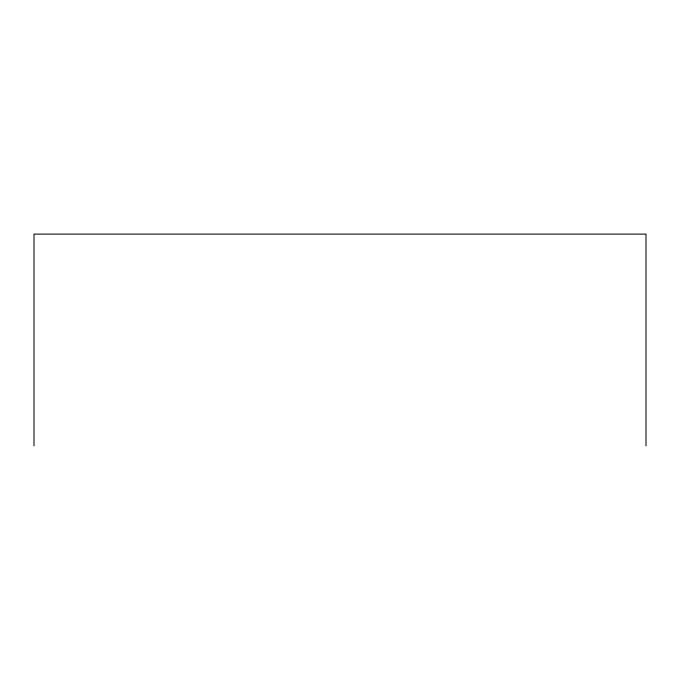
<?xml version="1.0" encoding="UTF-8"?>
<svg xmlns="http://www.w3.org/2000/svg" width="680" height="680" viewBox="0 0 680 680"><rect width="100%" height="100%" fill="white"/><g stroke="black" fill="none" stroke-linecap="round" stroke-linejoin="round"><path stroke-width="1.02" d="M646 445.893L646 234.107L34 234.107L34 445.893"/></g></svg>
